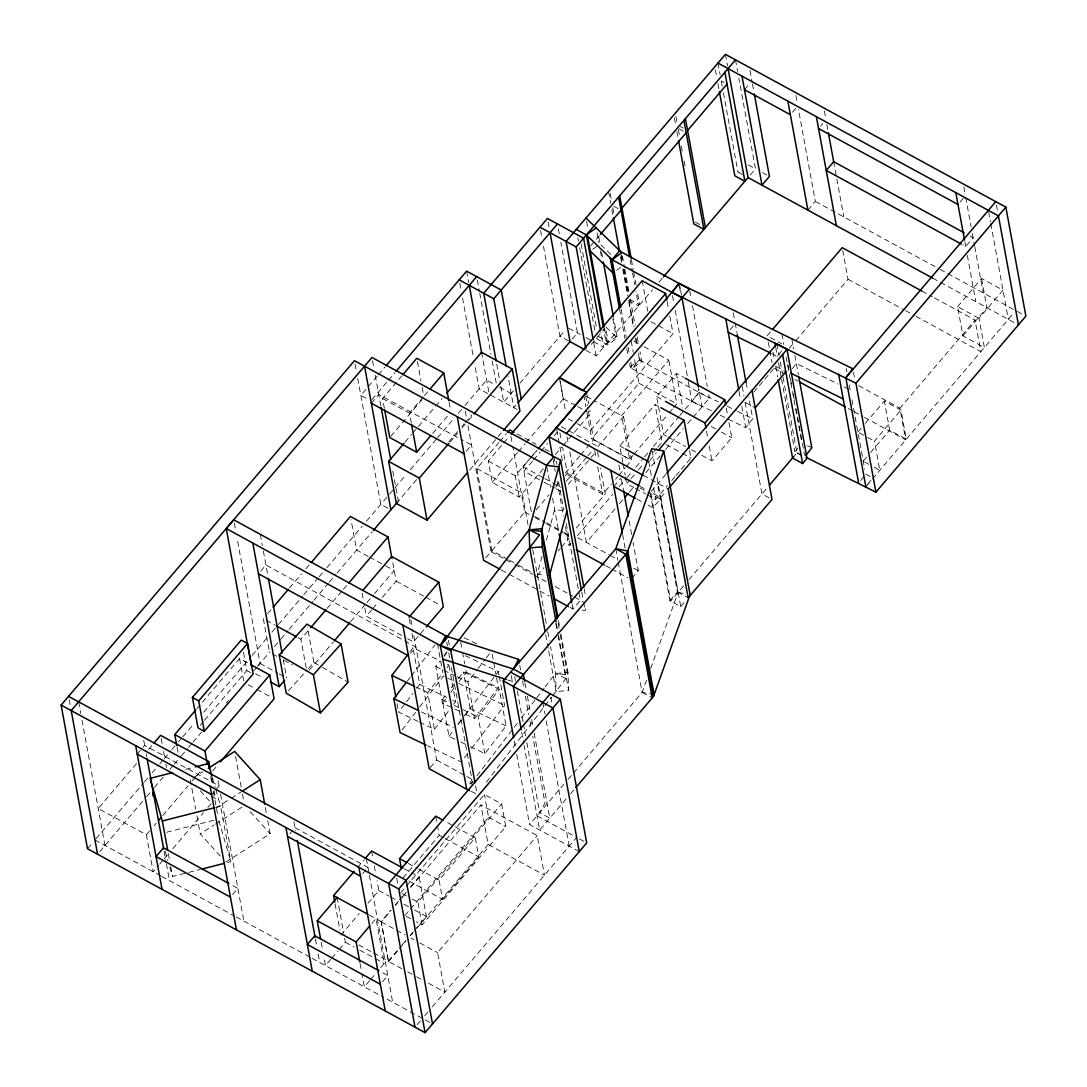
<?xml version="1.0" encoding="UTF-8"?>
<svg xmlns="http://www.w3.org/2000/svg" width="1087" height="1087" viewBox="0 0 1087 1087"><rect width="100%" height="100%" fill="white"/><g stroke="black" fill="none" stroke-linecap="round" stroke-linejoin="round"><path stroke-width="0.75" stroke-dasharray="5 3.75" d="M542.019 556.354L537.209 574.085L544.845 575.037M546.394 540.239L554.696 509.626L563.854 510.768M582.088 610.147L585.146 610.527L586.586 605.201M573.488 772.993L642.145 692.378L646.711 679.688M650.705 668.573L678.098 592.388L656.643 475.481M444.325 656.399L447.341 650.882M469.706 783.727L471.975 779.596L450.82 664.347M534.138 732.964L549.777 818.144L539.709 812.655L544.981 803.008L532.725 736.198M410.003 651.738L413.033 647.784L439.95 660.733M407.258 681.182L410.356 677.147M411.389 675.801L435.126 644.836M418.019 721.428L398.576 712.08L405.641 702.868M406.647 701.55L412.707 693.655M416.729 688.384L419.759 684.443L413.033 647.784M459.339 711.211L442.531 703.126L435.805 666.467L439.936 661.1M444.053 655.719L447.137 651.684M419.528 722.148L434.474 729.35L427.748 692.691L442.871 672.935M446.906 667.676L448.931 665.04L445.942 663.6M402.136 729.88L415.547 712.379M419.677 706.998L443.401 676.032L457.165 682.65M454.95 739.214L448.972 736.334L442.246 699.675L447.287 693.098M451.322 687.826L454.352 683.886M458.388 678.614L463.429 672.038L499.313 689.294L506.053 725.939L484.87 753.59L469.91 746.402M442.531 703.126L446.662 697.745M450.779 692.365L454.896 686.998M459.027 681.617L466.241 672.201L465.019 665.543M465.453 714.159L474.625 718.561L467.886 681.916L477.166 669.809M478.198 668.464L485.413 659.062M486.446 657.717L491.596 650.991M434.474 729.35L449.61 709.594M453.632 704.335L455.657 701.699L448.931 665.04M458.103 724.064L463.266 717.338M464.285 715.993L495.251 675.611M496.283 674.266L498.335 671.576L463.171 654.646M448.972 736.334L454.013 729.757M458.048 724.486L461.078 720.532M465.114 715.273L470.155 708.683L463.429 672.038M474.625 718.561L498.322 687.65L496.175 675.978M484.87 753.59L478.144 716.944L499.313 689.294M467.41 753.916L461.228 762.001L427.585 745.804M471.541 748.535L504.558 705.463L499.232 676.413M470.82 783.849L472.886 781.159M477.016 775.778L517.263 723.263M521.393 717.882L535.837 699.036M536.869 697.691L544.098 688.261M545.13 686.916L555.443 673.451L567.971 672.377L568.637 690.503L556.123 691.577L548.459 649.822M486.432 782.151L551.449 697.324M552.481 695.979L565.892 678.478L558.229 636.724M730.219 329.728L735.206 323.328M711.346 410.845L691.916 401.307L698.9 392.339L698.302 389.037M771.43 353.506L777.395 356.427L782.382 350.028M720.328 415.248L745.736 427.721L752.72 418.767L748.78 397.298M792.355 368.642L796.35 363.52L838.226 384.078M801.989 455.344L794.91 451.866L797.899 448.034M860.659 480.617L864.654 475.495M867.834 484.136L872.834 477.736M377.216 376.102L360.816 395.355L368.017 399.269M378.303 374.825L384.866 367.121M371.985 399.554L387.285 381.591M388.385 380.314L394.934 372.61M371.333 403.236L378.765 394.499L459.719 438.604M384.363 408.25L382.57 398.481L401.823 375.871M411.294 422.925L409.5 413.155L423.414 396.823M424.473 395.573L427.694 391.796M390.804 436.295L421.838 399.867M137.22 754.093L144.653 745.369L219.058 785.901L211.625 794.624M405.03 442.137L411.593 434.433M412.68 433.156L434.542 407.489M435.642 406.212L442.192 398.508M136.5 763.563L98.21 808.524L146.378 834.762L153.172 871.733L158.634 865.306M148.539 749.446L152.914 744.31M267.701 613.625L272.049 608.516M289.468 588.053L301.452 573.99M305.8 568.881L310.162 563.773M590.581 245.947L599.277 235.73M196.72 708.806L239.548 658.532L248.176 663.233M432.721 433.373L448.768 414.527M87.49 848.73L92.803 842.493M96.023 838.702L143.307 783.197M144.408 781.906L147.71 778.034M152.098 772.871L158.702 765.126M159.803 763.835L163.104 759.962M164.205 758.672L170.795 750.927M171.895 749.636L177.398 743.168M178.499 741.877L181.787 738.005M182.888 736.714L193.894 723.806M203.785 712.189L251.07 656.684M252.17 655.393L267.565 637.308M271.954 632.145L277.457 625.691M278.557 624.4L302.743 596.002M303.844 594.711L318.138 577.931M319.238 576.64L325.842 568.895M326.942 567.604L362.12 526.285M366.523 521.121L388.467 495.359M389.567 494.082L393.929 488.946M395.029 487.655L405.954 474.829M410.329 469.693L436.553 438.903M437.653 437.626L454.04 418.373M458.415 413.237L463.877 406.823M464.978 405.546L486.609 380.137L495.251 384.839M200.185 725.342L203.432 721.523M204.519 720.246L246.831 670.57L243.311 651.33M744.486 89.705L749.799 83.468M99.691 851.719L145.685 797.722M146.568 796.676L153.389 788.686M154.49 787.396L163.281 777.069M169.885 769.324L173.173 765.452M174.273 764.161L180.877 756.416M181.339 755.859L187.467 748.658M188.567 747.38L192.317 742.964M192.97 742.217L201.761 731.877M226.354 703.017L228.555 700.436M257.85 666.046L269.943 651.847M274.345 646.683L280.392 639.564M280.935 638.939L288.014 630.623M289.101 629.332L312.825 601.491M313.926 600.201L328.301 583.325M329.32 582.129L335.924 574.371M337.011 573.094L372.202 531.774M396.347 503.43L417.123 479.041M448.822 441.825L457.559 431.566M461.934 426.43L464.122 423.862M465.209 422.585L471.772 414.881M449.923 442.164L457.573 433.183M461.934 428.047L467.41 421.634M468.497 420.356L472.872 415.22M306.181 668.002L300.895 639.197L309.605 628.979M327.024 608.516L342.269 590.621M343.356 589.344L347.718 584.235M513.458 390.804L503.729 402.231L500.699 385.722M519.953 383.181L565.294 329.959M466.174 451.254L471.486 445.018L461.187 439.406M146.378 834.762L149.666 830.916M154.041 825.78L156.229 823.212M162.792 815.495L187.956 785.955M192.331 780.819L195.619 776.96M196.706 775.683L201.081 770.547M515.972 405.179L513.798 407.734L508.05 376.347M572.183 339.185L577.496 332.948L560.824 242.129M212.631 771.023L218.12 764.582M469.652 470.087L496.976 438.007M498.077 436.729L502.439 431.593M507.996 559.411L491.867 550.633L476.799 468.524L498.743 442.762M499.83 441.471L506.42 433.74M309.238 670.258L333.193 642.132M350.612 621.682L365.857 603.788M366.944 602.497L373.48 594.834M374.567 593.556L394.173 570.539L384.064 565.036M543.283 468.796L519.178 497.085L492.18 482.37L488.267 461.051L502.507 444.325M503.594 443.048L509.069 436.607M591.192 344.416L604.902 328.315M742.299 174.423L737.978 172.072L740.111 169.572M792.505 112.219L795.698 108.483M401.687 635.46L366.319 616.193L371.659 609.929M372.719 608.679L378.045 602.415M382.311 597.415L396.184 581.137L391.66 556.517M159.735 864.029L163.009 860.17M164.11 858.879L168.485 853.743M172.86 848.607L203.486 812.641M207.862 807.505L213.337 801.092M586.002 350.367L596.165 355.897L652.499 289.74M659.089 282.009L662.391 278.136M750.179 175.061L755.492 168.825L738.82 78.006M492.18 482.37L517.371 452.803M518.472 451.513L525.035 443.795M526.135 442.518L563.379 398.793L559.764 379.105M519.178 497.085L515.265 475.753L531.692 456.472M532.793 455.181L537.168 450.032M531.298 511.651L523.051 466.717L529.491 459.162M530.565 457.899L537.019 450.331M532.481 461.146L523.88 471.242L542.834 481.568M533.554 459.896L539.994 452.328M541.068 451.064L547.508 443.496M553.949 435.928L558.242 430.887M820.671 126.024L822.791 123.524M555.321 454.651L561.897 446.934M562.998 445.643L590.377 413.495L589.765 410.22M629.55 363.561L630.147 366.862L632.023 368.67L639.455 359.946L638.246 353.343M669.782 316.004L673.03 333.655L590.255 430.846L577.061 423.658M407.584 638.68L413.481 641.887L425.207 628.109M485.74 557.848L491.052 551.625L467.763 424.677M491.867 550.633L524.776 511.991L512.724 446.309M632.933 455.426L629.631 459.298L591.722 438.645L638.939 383.208L634.482 358.941M579.779 455.956L564.819 473.524L602.728 494.177L611.274 484.15M580.852 454.706L593.665 439.651L587.727 407.285M536.19 509.844L549.071 494.707M555.525 487.153L559.819 482.112M565.186 475.807L567.332 473.28L562.59 447.409M644.034 346.671L668.831 360.177L621.615 415.601L627.253 446.349M566.341 481.065L586.735 457.111M587.809 455.861L594.263 448.292M597.918 446.716L623.558 416.62L595.853 401.524M568.243 484.326L595.092 452.803M807.899 210.158L815.345 201.435L798.429 109.271M232.55 894.615L237.863 888.378L230.43 884.329M666.535 436.132L663.613 434.542L656.643 396.606L676.399 373.412L683.737 377.406M622.81 462.328L619.807 445.942L655.081 404.513L659.429 406.878M289.658 833.946L292.851 830.21M634.034 454.135L668.07 414.174M669.157 412.883L672.459 409.025M673.56 407.734L676.848 403.861L668.831 360.177M615.555 479.122L617.688 476.622M618.761 475.359L625.174 467.831M626.234 466.581L631.588 460.304L630.691 455.453M576.246 527.983L605.242 493.933L600.5 468.062M537.318 575.39L543.894 567.659M558.161 550.919L560.348 548.337M561.449 547.046L569.126 538.038M613.775 486.473L621.22 477.736M571.055 543.201L568.936 545.701L565.294 525.877M577.469 535.674L612.688 494.327M619.291 486.582L625.895 478.823M626.995 477.533L631.398 472.369M635.786 467.193L643.49 458.157M644.591 456.866L647.893 452.98M653.396 446.526L678.967 416.498M679.81 415.519L684.212 410.342M685.313 409.052L699.349 392.57M633.966 487.587L626.723 483.647L629.93 479.87M631.003 478.62L637.417 471.092M638.477 469.829L643.83 463.565M653.45 452.26L656.657 448.496M657.73 447.246L662.01 442.219L655.081 404.513M649.822 460.453L656.235 452.926M615.052 508.865L586.437 542.454L569.778 451.635M619.454 503.689L622.756 499.816M629.359 492.071L634.862 485.604M645.868 472.682L660.176 455.888M665.679 449.434L683.288 428.754M687.691 423.59L692.093 418.427M693.193 417.123L709.431 398.059L708.819 394.758M770.384 331.997L767.123 335.829L781.879 343.872M665.801 474.353L650.665 492.126L660.733 497.615L680.747 606.614L669.945 600.731L649.944 491.732M646.982 494.68L655.678 499.409L667.432 485.604M671.712 480.59L674.918 476.826M675.992 475.562L680.258 470.549M681.332 469.285L690.952 457.994L689.443 449.801M660.733 497.615L666.046 491.392M789.257 348.329L794.692 341.943M795.793 340.666L848.037 279.318L842.221 247.659M753.862 392.027L758.237 386.89M759.324 385.613L763.699 380.477M764.786 379.2L769.161 374.064M770.248 372.773L775.724 366.36L785.792 371.849M569.955 607.388L572.931 609.005L580.363 600.269L578.827 591.926M357.46 867.562L363.982 859.912M701.713 455.304L711.971 460.888L731.728 437.694L728.1 417.911M362.637 873.703L365.83 869.967M631.9 578.175L638.273 570.689L633.096 542.481M960.12 201.992L964.359 197.005M340.829 935.16L359.294 913.488M367.977 903.297L378.833 890.552L377.026 880.66M330.72 959.468L325.489 965.609L323.967 957.307M331.766 958.245L338.043 950.867M339.09 949.644L345.367 942.266L343.845 933.964M403.073 877.834L439.23 835.387L437.477 825.78M371.822 923.529L376.007 918.61L384.241 963.449L380.056 968.368M400.736 892.794L405.138 887.617M406.239 886.326L484.408 794.543L501.623 803.918L505.795 826.636L422.109 924.888L416.375 921.762M373.534 952.973L388.385 961.071L381.129 921.518L390.899 910.05M395.247 904.941L398.508 901.123M399.595 899.846L406.103 892.196M410.451 887.101L419.134 876.896L411.701 872.847M401.85 968.721L388.507 961.465L381.252 921.898L391.103 910.335M395.491 905.186L397.679 902.618M402.054 897.482L406.443 892.332M410.818 887.196L480.902 804.91L537.223 835.59L544.478 875.157L488.158 844.463L480.902 804.91M669.945 600.731L677.378 591.994L657.377 483.008M683.601 585.934L670.665 601.125L650.964 493.783M688.995 579.602L767.232 487.75M792.545 458.035L796.934 452.871L782.694 375.26M404.894 915.512L409.31 910.335M410.41 909.045L488.579 817.261L484.408 794.543M422.109 924.888L417.938 902.169L501.623 803.918M408.929 881.027L442.599 899.37L439.08 880.171L475.236 837.724L444.488 820.97M680.747 606.614L684.987 601.627M369.594 980.651L364.362 986.792L361.917 973.504M370.64 979.414L375.871 973.273M388.385 961.071L398.168 949.603M402.503 944.494L405.764 940.676M410.112 935.581L413.359 931.749M414.446 930.472L426.389 916.45L419.134 876.896M388.507 961.465L398.372 949.889M399.459 948.598L406.035 940.894M410.41 935.744L412.598 933.176M416.987 928.04L488.158 844.463M442.599 899.37L478.756 856.923L475.236 837.724M382.475 981.765L387.787 975.528L380.341 971.479M957.579 306.67L981.575 278.517L1003.002 290.188L979.02 318.355L984.374 347.541L962.933 335.856L957.579 306.67L979.02 318.355M857.874 432.082L861.053 428.36M865.279 423.387L884.329 401.021L900.946 410.071L906.286 439.216L889.682 430.167L884.329 401.021M579.276 851.624L529.573 824.544L563.677 784.501M568.039 779.393L572.401 774.27M566.123 798.945L539.641 830.033L524.124 745.668M570.485 793.836L574.846 788.714M864.423 417.34L905.743 439.855L899.927 408.182L975.025 320.013L933.706 297.498M428.536 983.259L444.828 992.146L437.572 952.592L537.223 835.59M962.933 335.856L986.928 307.689L981.575 278.517M874.288 467.261L879.831 470.277L874.478 441.132L900.946 410.071M863.227 461.228L866.393 457.505M870.633 452.532L889.682 430.167M865.85 486.704L871.326 480.264M872.426 478.973L1013.668 313.138M417.136 1024.661L420.316 1020.924M427.925 1011.997L422.449 1018.437L385.178 998.138M432.3 1006.861L576.626 837.411L537.005 815.821M260.595 571.273L265.907 565.05L415.913 647.078L410.601 653.314M253.692 670.924L256.885 667.187M257.945 665.937L260.078 663.45L237.088 538.174M430.262 767.476L436.648 760.003L412.652 629.305M470.956 784.257L473.076 781.77M288.449 690.721L307.268 669.769M308.368 668.532L313.898 662.377L307.499 627.457M592.7 249.317L597.592 245.798M616.574 270.31L621.465 266.804M596.301 338.41L607.497 344.987L617.28 337.975L613.639 318.151M630.147 366.862L639.93 359.838L638.721 353.234M630.813 362.066L632.023 368.67L641.806 361.645L639.985 351.74M193.065 778.034L202.766 771.824M215.865 808.062L229.724 799.19M231.11 798.306L240.825 792.097M220.226 855.972L200.212 833.865L214.085 824.992M215.471 824.109L241.803 807.261M225.783 862.113L270.147 833.743L267.742 820.631M185.592 769.351L193.69 767.286M215.797 807.41L220.647 806.174L215.606 788.822M166.624 832.262L216.843 819.516M169.776 867.032L172.52 876.489L187.1 872.793M188.73 872.385L200.062 869.505M227.604 862.521L230.838 861.692L220.647 806.174M678.098 592.388L684.09 593.516M618.231 562.101L642.145 692.378L652.635 694.335M507.887 680.014L514.246 682.052M565.892 678.478L555.443 673.451L550.538 646.724M464.095 637.756L477.845 644.374M466.241 672.201L498.322 687.65M435.805 666.467L455.67 676.032M457.192 676.766L467.886 681.916M458.687 683.397L504.558 705.463M419.759 684.443L446.675 697.378M452.668 700.259L455.657 701.699M470.155 708.683L506.053 725.939M415.791 686.93L427.748 692.691M442.246 699.675L448.224 702.555M454.217 705.436L461.69 709.023M463.184 709.743L478.144 716.944M421.376 711.917L453.483 727.366M460.942 742.081L468.415 745.682M471.174 791.39L475.658 793.551M844.205 387.013L848.689 389.214M698.9 392.339L718.344 401.891M727.312 406.293L736.279 410.696M737.774 411.429L752.72 418.767M807.559 445.697L811.812 447.776M865.646 474.217L871.394 477.03M721.306 80.995L724.187 82.571M970.161 236.069L973.123 237.686L965.691 246.409L962.715 244.792M680.38 126.568L683.261 128.13M748.291 164.911L755.492 168.825M762.463 172.629L769.433 176.42M815.345 201.435L938.76 268.666M940.065 269.386L1015.801 310.637M1017.242 311.425L1022.989 314.564M678.967 128.823L683.275 131.174M932.809 278.204L1018.437 324.864M921.912 291.071L932.238 296.697M848.037 279.318L904.112 309.877M905.58 310.678L914.439 315.502M915.906 316.303L980.841 351.685L975.025 320.013M695.34 222.142L699.661 224.493M613.829 206.272L618.15 208.622M858.608 385.668L899.927 408.182M774.406 368.303L783.265 373.126M795.059 379.553L798.021 381.17M848.186 408.495L852.616 410.913M854.097 411.715L862.942 416.538M629.604 299.305L639.686 304.795L637.24 291.465M628.544 300.555L638.626 306.045L635.895 291.167M859.26 432.843L866.176 436.607M867.562 437.368L874.478 441.132M651.031 321.684L673.03 333.655M864.6 461.989L868.758 464.244M633.83 341.101L638.205 343.492M745.111 402.299L755.193 407.788M598.095 336.304L608.177 341.794L605.744 328.573M639.455 359.946L709.431 398.059M568.854 328.247L580.39 334.524M586.192 337.69L591.994 340.842M593.448 341.644L603.598 347.174L600.866 332.309M796.934 452.871L801.255 455.222M632.023 368.67L701.998 406.796L698.656 388.63M568.623 340.897L559.982 336.182L543.31 245.363M638.939 383.208L676.848 403.861M656.643 396.606L663.98 400.6M711.211 426.512L715.613 428.917M721.469 432.11L731.728 437.694M668.002 436.933L685.598 446.512M691.454 449.719L695.857 452.11M586.613 396.538L595.363 401.293M769.134 497.887L761.933 493.96L744.962 401.483M666.345 444.583L680.815 452.477M682.269 453.265L690.952 457.994M563.379 398.793L576.164 405.764M577.577 406.538L587.537 411.946M619.807 445.942L624.142 448.306M568.256 418.862L575.594 422.857M499.585 387.189L515.455 395.845M593.665 439.651L631.588 460.304M561.408 426.702L596.41 445.765M643.355 475.372L668.179 488.892M487.818 393.562L479.177 388.861L474.639 364.091M490.699 395.138L517.004 409.473M639.808 486.215L647.05 490.155M640.039 487.995L660.325 499.042L652.879 507.765L644.197 503.036M635.406 488.376L645.542 493.892M517.045 433.876L536.095 444.257M544.9 449.053L549.288 451.445M636.955 499.096L642.743 502.248M567.332 473.28L605.242 493.933M523.051 466.717L543.473 477.845M544.927 478.633L560.96 487.37M544.302 482.356L554.506 487.927M555.96 488.715L561.802 491.895M382.57 398.481L409.5 413.155M488.267 461.051L515.265 475.753M476.799 468.524L522.249 493.281L528.268 526.122M577.808 537.752L608.802 554.628M610.269 555.43L617.633 559.452M633.857 568.284L638.273 570.689M677.378 591.994L688.18 597.877M534.804 516.474L545.022 522.032M546.476 522.833L562.522 531.57M563.976 532.372L569.805 535.538M524.776 511.991L533.581 516.787M535.035 517.575L545.307 523.173M546.775 523.975L562.889 532.752M564.357 533.554L570.227 536.747M605.785 565.77L610.201 568.175M611.682 568.977L627.892 577.822M509.463 560.213L516.787 564.207M518.254 565.009L532.915 572.985M491.052 551.625L504.45 558.922M505.944 559.723L513.377 563.786M514.871 564.588L532.739 574.33M534.22 575.132L546.122 581.627M555.063 586.491L572.917 596.219M574.412 597.035L582.999 601.709M388.018 508.268L380.817 504.341L357.528 377.406M501.487 570.077L549.112 596.029M642.145 692.378L652.214 697.868M368.167 556.381L356.618 550.09L351.033 519.668M369.607 557.169L382.61 564.248M396.184 581.137L424.188 596.383M425.656 597.198L440.398 605.214M266.233 620.31L274.902 625.039M298.015 637.621L300.895 639.197M272.402 653.926L276.737 656.276M283.952 660.217L292.62 664.945M579.507 838.974L583.828 841.324M246.831 670.57L250.621 672.622M248.23 684.742L255.431 688.655M256.858 689.443L271.247 697.27M488.579 817.261L505.795 826.636M439.23 835.387L443.632 837.778M445.086 838.58L478.756 856.923M408.332 863.431L417.123 868.214M418.577 869.002L439.08 880.171M404.269 868.798L410.22 872.046M294.971 827.71L367.95 867.467M402.163 893.568L406.47 895.919M412.204 899.044L417.938 902.169M211.15 796.132L215.525 798.524L214.044 790.48M378.833 890.552L389.241 896.218M390.722 897.02L398.155 901.069M404.106 904.316L408.563 906.735M414.5 909.982L426.389 916.45M406.334 916.287L410.641 918.637M369.24 915.037L381.129 921.518M381.252 921.898L404.962 934.82M410.9 938.054L413.862 939.671M419.786 942.905L437.572 952.592M358.669 944.875L372.039 952.171M407.774 971.955L415.193 975.99M416.674 976.805L422.598 980.026M345.367 942.266L354.009 946.981M359.77 950.12L384.241 963.449M94.922 839.993L160.686 875.823M161.637 876.339L234.656 916.137M236.151 916.939L310.787 957.593M312.159 958.354L383.752 997.35M425.316 1020L429.637 1022.351M260.078 663.45L277.783 673.125M279.264 673.94L283.693 676.359M436.648 760.003L465.494 775.792M466.934 776.58L474.149 780.52M255.581 673.777L262.959 677.812M313.898 662.377L321.018 666.494M322.445 667.323L348.085 682.188M610.772 254.412L600.038 244.045L598.108 233.501M605.975 327.051L617.28 337.975M639.93 359.838L641.806 361.645M250.132 811.636L270.147 833.743M200.293 790.86L210.307 801.921M212.4 777.789L215.144 787.246M218.922 820.685L230.838 861.692M165.183 851.257L167.941 860.727M996.399 204.954L997.608 211.557M988.667 212.033L990.474 221.938M990.787 223.596L1008.356 319.374M963.802 186.882L965.161 194.274M965.718 197.372L971.139 226.857M972.349 233.46L974.618 245.811M974.767 246.681L983.259 292.919M964.794 241.572L966.126 248.801M967.335 255.404L975.827 301.642M824.354 110.915L825.712 118.306M826.84 124.461L828.049 131.079M833.675 161.705L843.811 216.938M853.431 372.053L854.953 380.301M846.257 368.52L846.855 371.822M849.273 385.002L850.795 393.29M852.004 399.867L864.736 469.258M795.888 95.452L797.464 103.999M749.989 70.451L752.163 82.299M752.462 83.944L754.038 92.49M791.812 338.791L793.632 348.696M794.842 355.272L798.483 375.124M735.491 59.839L737.611 71.402M787.844 364.24L788.768 369.213M790.575 379.132L792.097 387.352M793.306 393.956L794.828 402.244M796.037 408.821L804.529 455.086M781.893 333.926L783.822 344.457M786.132 357.039L801.893 442.912M725.409 54.35L727.543 65.913M776.933 343.872L779.053 355.435M780.276 362.039L782.395 373.602M775.738 347.392L777.395 356.427M778.55 362.691L781.268 377.556M781.58 379.214L794.91 451.866M773.115 352.188L774.664 360.599M775.724 366.36L777.694 377.107M717.977 63.073L720.097 74.636M721.32 81.24L722.216 86.199M723.439 92.803L737.978 172.072M768.346 342.5L769.569 349.158M769.868 350.829L772.015 362.501M715.355 69.758L716.713 77.163M717.896 83.59L719.105 90.167M733.277 312.784L734.839 321.331M735.152 322.988L737.013 333.206M746.062 382.434L747.584 390.79M742.231 386.551L743.956 395.994M739.065 391.402L740.6 399.758M741.796 406.266L745.736 427.721M675.937 116.445L677.242 123.51M678.37 129.666L679.62 136.527M681.4 146.174L682.337 151.338M684.117 161.039L685.068 166.162M674.388 118.007L675.801 125.712M676.848 131.432L678.071 138.035M726.279 408.005L727.801 416.253M689.729 290.732L691.237 298.979M692.46 305.583L707.311 386.51M679.348 283.585L681.467 295.148M706.523 431.199L708.045 439.447M709.254 446.05L711.971 460.888M679.511 286.655L681.019 294.917M672.527 295.623L674.035 303.871M675.244 310.474L687.976 379.839M688.275 381.483L691.916 401.307M667.133 301.547L668.6 309.578M676.399 373.412L682.758 408.046M642.2 280.745L647.798 311.249M631.425 259.793L633.259 269.793M633.558 271.465L636.044 284.984M630.134 259.766L632.254 271.356M632.552 272.986L634.686 284.577M622.403 255.961L624.522 267.524M624.835 269.182L629.074 292.294M630.283 298.898L635.134 325.326M637.254 336.875L638.463 343.492M610.174 193.404L611.723 201.883M612.783 207.644L614.155 215.09M621.424 254.725L622.933 262.972M624.101 269.304L628.694 294.305M620.84 255.812L622.131 262.905M623.259 269.019L627.838 293.938M629.02 300.392L633.884 326.888M635.99 338.37L637.213 345.014M608.543 191.557L610.663 203.12M611.859 209.655L612.783 214.682M620.663 257.565L621.574 262.565M622.783 269.114L627.634 295.596M628.843 302.145L633.395 326.915M635.515 338.478L637.036 346.726M652.051 450.426L655.108 467.125M631.207 341.128L633.286 352.46M621.112 309.224L626.261 337.296M628.082 347.201L629.604 355.463M648.749 461.717L651.765 478.103M653.572 487.941L655.678 499.409M619.536 309.061L625.011 338.845M626.819 348.696L628.34 356.971M601.519 252.102L602.769 258.883M597.062 232.849L598.883 242.754M600.391 251.015L601.6 257.619M612.823 318.722L616.152 336.888L606.369 343.9L603.652 329.035M623.558 416.62L629.509 448.985M586.572 221.368L588.094 229.629M628.449 452.817L629.631 459.298M604.467 328.478L607.497 344.987M623.109 463.972L625.215 475.44M625.514 477.084L626.723 483.647M581.11 243.76L596.573 328.043M577.808 237.686L578.42 240.988M579.629 247.591L595.092 331.807M618.856 464.91L620.392 473.266M621.519 479.394L623.422 489.775M629.142 520.89L631.914 536.013M593.733 342.69L596.152 355.897M622.62 534.6L625.079 548.052M558.392 228.909L559.615 235.526M615.785 548.745L617.932 560.43M597.537 451.907L599.019 459.978M586.464 392.162L588.57 403.657M585.648 395.953L587.428 405.668M594.711 450.48L596.192 458.578M597.687 466.663L602.728 494.177M583.705 394.948L585.825 406.755M586.966 412.747L591.722 438.645M548.025 221.775L549.234 228.379M540.579 230.498L542.1 238.76M559.425 377.923L565.62 411.647M567.047 436.77L568.555 445.031M559.914 432.857L561.395 440.942M556.802 429.827L562.726 462.654M584.195 588.828L585.73 597.184M581.776 592.157L583.325 600.595M583.61 602.171L585.146 610.527M556.367 461.214L556.965 464.489M554.003 456.635L555.539 464.991M558.596 481.69L563.813 510.088M566.259 523.445L578.529 590.255M553.174 459.828L554.384 466.432M554.683 468.076L555.294 471.378M557.115 481.296L563.474 515.972M546.87 467.03L550.552 487.071M552.59 498.159L558.636 531.163M572.007 603.992L572.931 609.005M558.46 620.595L559.683 627.281M560.919 633.966L567.971 672.377M558.161 623.204L559.085 628.218M560.308 634.89L567.659 674.973L555.443 673.451L556.123 691.577M556.367 623.693L558.215 633.707M558.514 635.379L568.637 690.503M555.783 623.367L557.006 630.039M532.698 549.492L546.639 625.419M547.78 631.696L549.37 640.325M510.917 436.444L512.425 444.665M496.759 364.254L500.387 384.064M545.688 634.794L548.147 648.151M477.288 279.93L479.421 291.493M479.72 293.15L490.93 354.24M492.139 360.857L496.392 383.969M550.878 697.107L552.413 705.463M466.608 271.139L468.728 282.702M481.541 352.31L488.96 392.733M542.834 702.501L544.981 714.186M546.204 720.871L569.194 846.134M459.787 283.177L461.296 291.425M462.518 298.042L473.429 357.487M524.953 682.853L526.176 689.538M527.399 696.21L530.47 712.909M531.692 719.594L532.915 726.279M519.722 665.38L520.551 669.905M522.602 681.073L524.165 689.593M525.361 696.115L528.758 714.607M529.967 721.157L531.203 727.95M514.722 676.535L515.551 681.06M517.358 690.897L523.173 722.583M523.458 724.132L525.619 735.926M526.828 742.503L539.709 812.655M465.277 411.199L466.758 419.256M511.257 675.516L512.48 682.201M521.678 732.312L523.825 743.997M514.246 741.035L515.469 747.72M516.692 754.392L529.573 824.544M449.108 402.258L450.602 410.397M498.335 671.576L498.933 674.796M492.207 654.32L493.43 660.991M493.729 662.649L495.876 674.32M417.408 361.55L420.995 381.075M422.191 387.583L423.672 395.722M460.739 642.213L462.26 650.542M462.573 652.214L464.706 663.872M475.617 785.915L477.139 794.271M448.401 640.216L449.311 645.23M446.716 641.969L447.45 645.977M448.714 652.839L449.624 657.839M437.477 643.762L442.817 672.812M372.556 360.68L374.037 368.738M375.219 375.178L380.912 406.158M392.815 471.038L398.331 501.107M410.872 619.604L412.421 628.055M409.269 618.911L410.777 627.117M411.973 633.68L413.481 641.887M355.069 364.036L356.291 370.721M435.71 816.188L437.178 824.191M397.054 703.751L398.576 712.08M362.107 593.217L363.303 599.779M364.811 607.986L366.319 616.193M396.687 878.133L398.222 886.489M371.577 850.985L373.086 859.233M374.295 865.823L375.817 874.07M366.319 858.581L369.077 873.608M369.39 875.28L392.679 1002.214M360.096 963.544L361.618 971.846M337.147 897.441L343.546 932.306M335.081 903.854L339.932 930.214M260.282 534.328L262.347 545.647M263.339 551.027L268.054 576.667M283.272 659.605L286.642 677.975M263.339 618.734L269.508 652.349M321.222 942.361L322.445 949.005M293.884 821.786L295.487 830.509M315.407 939.073L316.942 947.443M318.165 954.101L319.7 962.457M234.33 523.146L235.865 531.502M239.548 658.532L243.923 682.391M265.337 807.532L266.546 814.081M235.566 756.348L241.273 787.477M242.469 794.026L243.977 802.22M218.134 780.846L219.357 787.531M220.579 794.162L243.882 921.151M211.693 777.626L212.875 784.053M210.674 776.661L211.87 783.183M213.365 791.35L217.862 815.848M190.293 779.8L195.701 809.299M196.91 815.848L200.212 833.865M177.099 747.312L178.268 753.671M161.161 738.521L162.343 744.962M163.526 751.389L164.708 757.816M165.89 764.243L166.474 767.449M168.336 853.635L169.531 860.157M170.727 866.692L172.52 876.489M143.729 740.315L144.951 747M146.174 753.631L146.799 757.014M164.069 851.121L166.175 862.589M166.42 863.92L169.477 880.619M78.644 701.849L80.778 713.534M82.014 720.219L105.004 845.482M69.174 699.702L70.709 708.045"/><path stroke-width="1.5" d="M557.332 618.666L541.299 531.339L560.593 460.222L371.971 357.46L71.198 710.572L97.572 854.219M549.424 575.607L566.898 511.148M521.257 729.825L513.281 686.4L627.145 552.726L663.722 450.996L651.738 448.754L615.785 548.745L503.213 680.91L513.635 737.693M575.933 787.436L653.504 696.359L690.082 594.63L663.722 450.996M469.679 790.67L466.69 789.244L440.33 645.596L445.616 635.949L518.621 659.361L519.233 662.703M474.992 782.572L450.779 650.624L440.33 645.596L447.79 636.873L233.719 519.803L226.259 528.527L440.33 645.596L513.336 669.008L518.621 659.361M395.831 697.093L391.85 675.435L407.992 654.36M426.063 745.071L400.07 732.57L393.847 698.683L406.225 682.527M440.33 645.596L529.084 529.817L546.571 465.358L554.003 456.635M450.779 650.624L539.532 534.845L529.084 529.817L529.749 547.943L545.076 631.452M865.836 486.691L845.835 377.705L852.819 368.751L678.899 283.354L671.915 292.308L855.917 383.195L875.918 492.18L805.929 457.274M805.82 455.453L811.812 447.776L798.768 376.741M510.645 672.174L560.348 699.254L586.708 842.901L425.085 1032.65L87.49 848.73L61.13 705.083L354.457 360.707L546.571 465.358L558.786 466.894L581.463 590.486M385.953 365.843L466.608 271.139L501.229 290.012L521.244 398.997M396.035 371.333L476.69 276.628M402.897 374.621L416.81 358.289L443.741 372.963L448.809 400.627M506.229 366.441L493.797 298.735L557.482 223.963M429.827 389.295L443.741 372.963M467.464 472.655L427.028 520.143L396.347 503.43L388.643 461.391L403.943 443.414M446.567 393.372L481.541 352.31L512.222 369.023L519.926 411.063L503.539 430.316M192.413 697.419L241.246 640.094L247.537 643.531L253.135 673.994L204.302 731.32L198.011 727.896L192.413 697.419L198.717 700.857L204.302 731.32M593.122 339.389L576.151 246.912L735.491 59.839M154.014 743.019L160.577 735.315L208.745 761.552L209.927 767.979M273.136 607.239L288.381 589.331M311.249 562.495L350.449 516.474L388.005 536.937L391.823 557.74M198.717 700.857L247.537 643.531M687.582 130.481L727.054 84.134M621.941 208.133L686.155 132.736M600.364 234.452L621.03 210.185M176.814 745.723L174.762 734.595L195.633 710.096M384.662 409.881L389.744 437.545L416.674 452.219L430.574 435.887M373.303 530.497L397.448 502.14M427.028 520.143L419.31 478.09L448.822 443.455M473.959 413.93L512.222 369.023M620.813 307.567L612.022 259.684L619.454 250.961L613.381 217.916M207.006 762.164L204.967 751.035L269.739 674.986L251.043 664.809M310.692 627.688L325.937 609.793M348.805 582.958L388.005 536.937M158.417 820.631L160.604 818.063M206.557 764.12L208.745 761.552M518.051 402.733L570.05 341.671L550.049 232.686M362.868 590.323L391.66 556.517L438.822 582.211L443.347 606.831L426.281 626.859M220.321 762.001L274.114 698.832L269.739 674.986M507.52 432.449L509.708 429.881L514.11 432.273M334.28 640.854L349.525 622.96M511.27 434.039L559.452 377.461L586.464 392.162L538.269 448.754M663.491 276.859L748.06 177.561L728.059 68.563M665.652 293.517L582.877 390.695L559.425 377.923L642.2 280.745L665.652 293.517L666.834 299.944M552.563 456.526L548.935 436.702L679.348 283.585M408.97 617.267L438.822 582.211M566.436 433.468L689.43 289.074L619.454 250.961M658.369 450.412L684.036 420.289L660.869 407.666M624.957 497.235L628.259 493.362M772.558 329.443L842.221 247.659L921.912 291.071M705.925 427.911L705.015 422.952L724.771 399.758L685.19 378.208M666.807 473.171L776.933 343.872L787.015 349.362L807.016 458.361L802.614 463.524L792.545 458.035L778.17 379.689M787.015 349.362L668.179 488.892L688.18 597.877L772.015 499.449L752.014 390.464M334.782 902.196L333.573 895.606L354.199 871.394M365.069 858.635L371.577 850.985L402.788 867.997M320.624 939.046L317.268 920.784L337.147 897.441M755.193 407.788L785.792 371.849M401.307 868.241L399.554 858.635L435.71 816.188L443.034 820.169M550.267 693.764L388.643 883.514L415.003 1027.161M425.085 1032.65L398.725 889.003L560.348 699.254M359.783 961.886L356.128 941.953L369.729 925.988M845.835 377.705L995.787 201.652M855.917 383.195L1005.869 207.141L725.409 54.35L566.082 241.423L585.784 348.75M769.433 485.169L793.646 456.744M875.918 492.18L1025.87 316.127L1005.869 207.141M270.337 681.848L279.182 686.685L284.509 680.462M279.21 654.945L306.887 624.142L341.06 643.952L348.085 682.188L320.407 712.99L286.234 693.18L279.21 654.945L313.396 674.755L320.407 712.99M313.396 674.755L341.06 643.952M596.152 227.89L586.369 234.914L576.3 229.425M603.339 327.391L586.369 234.914L612.022 259.684L621.805 252.66L585.975 218.066M208.324 768.278L234.656 751.43L260.228 779.678L264.739 804.258M242.211 791.214L260.228 779.678M149.952 778.387L172.629 772.64M195.307 766.878L208.269 763.59L211.938 776.213M167.724 850.36L162.33 820.97L214.166 807.818M201.679 869.097L224.357 863.336M557.848 617.267L541.598 528.744L529.084 529.817L541.299 531.339M529.749 547.943L542.264 546.856L556.068 622.022M442.817 659.143L506.311 679.511M391.85 675.435L414.283 686.223M393.847 698.683L418.305 710.45M728.222 332.296L769.949 352.772M790.86 373.208L843.199 398.915M717.977 63.073L998.437 215.865L1018.437 324.864M818.538 128.511L957.987 204.478M744.486 89.705L790.385 114.706M964.223 232.835L833.675 161.705L826.242 170.442L961.234 243.991M748.06 177.561L932.632 278.109M612.022 259.684L681.984 297.797L698.357 386.972M539.981 227.197L576.151 246.912M799.488 381.972L845.238 406.891M459.176 279.875L493.797 298.735M570.05 341.671L584.561 349.579M665.434 401.402L705.015 422.952M625.596 449.094L648.749 461.717M556.367 427.979L643.355 475.372M548.935 436.702L638.871 485.699M613.775 486.473L635.501 498.308M371.333 403.236L464.054 453.741M576.3 549.709L604.304 564.968M388.643 461.391L419.31 478.09M499.993 569.262L483.62 560.348L457.26 416.701M553.582 598.461L568.46 606.573M513.336 669.008L523.418 674.497L524.641 681.182M503.213 680.91L552.903 707.99L579.276 851.624M276.343 625.827L296.561 636.833M174.762 734.595L204.967 751.035M399.554 858.635L406.864 862.63M68.563 696.359L406.158 880.28L432.517 1023.927M61.13 705.083L398.725 889.003M137.22 754.093L211.625 794.624M287.539 836.447L360.517 876.204M333.573 895.606L367.759 914.235M317.268 920.784L356.128 941.953M228.936 883.514L163.471 847.846L156.025 856.57L230.43 897.101M378.847 970.664L314.795 935.771L307.363 944.494L380.355 984.265M258.461 573.773L408.467 655.801M466.69 789.244L429.188 768.726L402.829 625.093M590.268 251.07L612.905 272.946M150.414 779.963L162.33 820.97M955.826 192.657L964.509 239.955M828.348 132.682L833.811 162.452M816.378 116.689L836.379 225.675M838.661 374.186L858.662 483.171M787.898 101.173L807.899 210.158M754.283 93.862L769.433 176.42L762.001 185.157L742 76.172M782.613 354.525L802.614 463.524M774.909 342.881L775.507 346.182M724.88 72.285L744.894 181.284L734.812 175.795L719.363 91.566M737.271 334.551L746.076 382.57M725.736 318.736L738.793 389.88M685.408 118.632L705.409 227.631M683.9 120.412L703.9 229.398L693.819 223.908L678.533 140.576M724.771 399.758L725.681 404.717M684.036 420.289L689.144 448.157M619.672 195.809L631.194 258.557M618.625 197.046L629.536 256.505M610.147 257.877L619.264 307.539M603.339 262.008L613.353 316.548M587.496 236.001L604.168 326.861M600.567 330.652L583.583 238.175L547.413 218.473L483.729 293.245L496.148 360.952M623.653 491.011L628.272 516.203M654.129 694.62L627.77 550.973L615.785 548.745L625.854 554.234L652.214 697.868M627.145 552.726L653.504 696.359M610.84 470.44L622.348 533.187M560.593 460.222L583.882 587.157M559.139 533.839L571.708 602.375M469.258 285.365L481.677 353.071M411.593 424.555L416.674 452.219M381.17 407.571L390.681 459.461M364.539 366.197L390.899 509.83M358.887 867.304L385.246 1010.951M268.353 578.338L282.063 653.056M252.823 543.052L279.182 686.685M297.322 840.523L315.108 937.402M285.908 827.547L312.268 971.18M226.259 528.527L251.396 665.489M208.269 763.59L209.166 768.495M210.09 786.241L236.45 929.874M147.085 758.59L163.661 848.879M152.656 793.089L153.253 796.35M135.685 745.709L162.045 889.343M541.598 528.744L542.264 546.856"/></g></svg>
